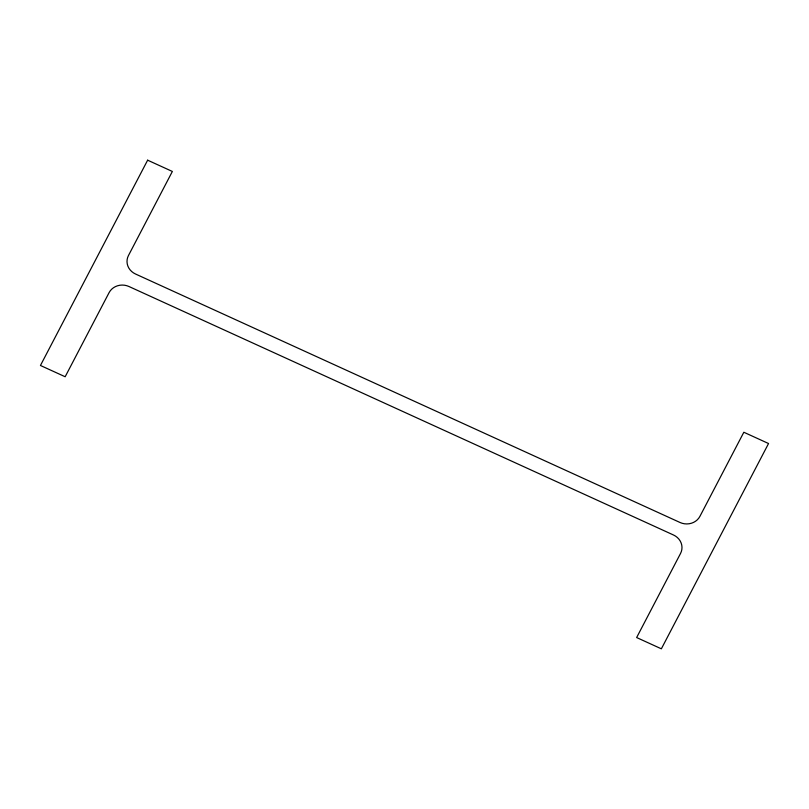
<?xml version="1.0" encoding="UTF-8"?>
<svg xmlns="http://www.w3.org/2000/svg" width="809" height="809" viewBox="0 0 809 809"><rect width="100%" height="100%" fill="white"/><g stroke="black" fill="none" stroke-linecap="round" stroke-linejoin="round"><path stroke-width="1.21" d="M147.642 160.182L40.45 365.476L65.165 376.751L109.073 292.666A14.946 13.743 6.5 0 1 128.985 286.517L673.482 534.992A14.946 13.743 6.5 0 1 680.541 553.457L636.643 637.543L661.357 648.818L768.55 443.524L743.835 432.249L699.927 516.334A14.946 13.743 6.5 0 1 680.015 522.483L135.518 274.008A14.946 13.743 6.5 0 1 128.459 255.543L172.357 171.457L147.642 160.182"/></g></svg>
